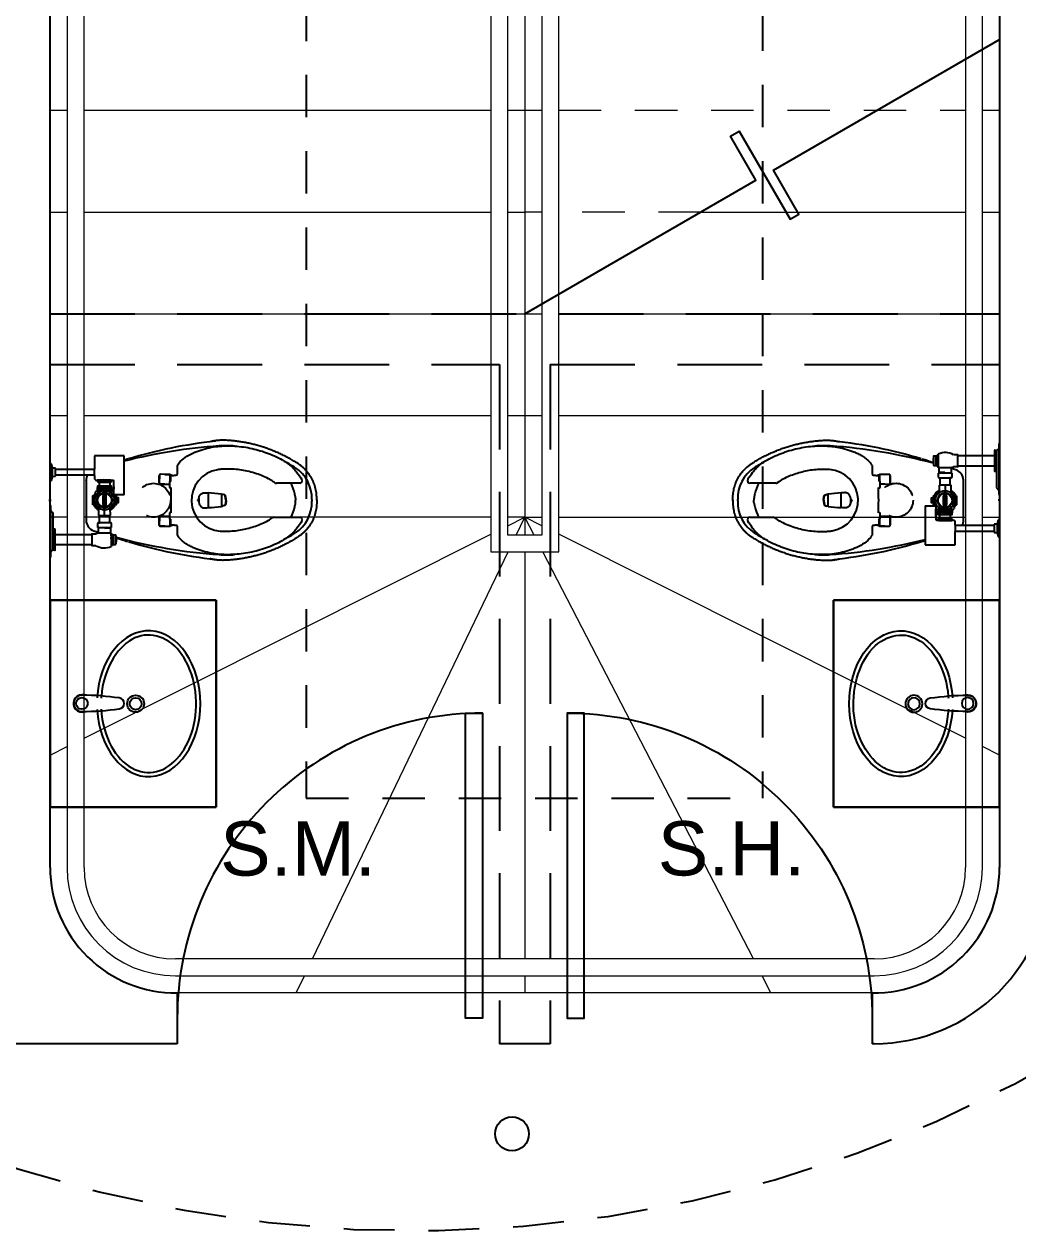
# Model space of a CAD drawing. Header units: metres. Extents: x -22.5 to 67.5, y 0 to 64.7.
# Drawn here: x 29.231 to 32.161, y 42.773 to 46.332 of the extents above; entities that cross this region are included whole.
import ezdxf

# ---------------------------------------------------------------- set-up
doc = ezdxf.new("R2010")
doc.units = ezdxf.units.M
doc.set_wipeout_variables(frame=1)
for name, pattern in [('XREF PB NEURO-ONCOLOGIA$0$CONJUNTO TLAHUAC$0$HIDDEN2', [0.1875, 0.125, -0.0625]), ('XREF PB NEURO-ONCOLOGIA$0$DASHED2', [0.375, 0.25, -0.125]), ('XREF PB NEURO-ONCOLOGIA$0$HIDDE150', [0.24, 0.15, -0.09]), ('XREF PB NEURO-ONCOLOGIA$0$HIDDEN2', [0.1875, 0.125, -0.0625]), ('XREF PB NEURO-ONCOLOGIA$0$XREF PB NEURO-ONCOLOGIA$0$XR-00$0$HIDDEN', [0.375, 0.25, -0.125])]:
    doc.linetypes.add(name, pattern=pattern)
for name, color, linetype in [('TEXTO', 7, 'Continuous'), ('XREF PB NEURO-ONCOLOGIA$0$LAMPARAS 1', 112, 'Continuous'), ('XREF PB NEURO-ONCOLOGIA$0$Mobiliario Fijo', 40, 'Continuous'), ('XREF PB NEURO-ONCOLOGIA$0$MUROS', 3, 'Continuous'), ('XREF PB NEURO-ONCOLOGIA$0$PLAFONES', 20, 'XREF PB NEURO-ONCOLOGIA$0$HIDDE150'), ('XREF PB NEURO-ONCOLOGIA$0$PROYECCIÓN', 8, 'XREF PB NEURO-ONCOLOGIA$0$CONJUNTO TLAHUAC$0$HIDDEN2'), ('XREF PB NEURO-ONCOLOGIA$0$PUERTAS', 253, 'Continuous'), ('XREF PB NEURO-ONCOLOGIA$0$SIMBOLO CORTE', 4, 'Continuous')]:
    doc.layers.add(name, color=color, linetype=linetype)
doc.layers.add('XREF PB NEURO-ONCOLOGIA$0$PR-FURN', color=8, linetype='XREF PB NEURO-ONCOLOGIA$0$HIDDEN2', lineweight=15)
doc.styles.add('100 LOCALES 25', font='arial.ttf', dxfattribs={"height": 0.25})

# ---------------------------------------------------------------- blocks, each defined once
blk = doc.blocks.new('XREF PB NEURO-ONCOLOGIA$0$XREF PB NEURO-ONCOLOGIA$0$XR-02$0$LAVABO.NORMATIVO')
for p, q in [((-0.305, -0.49), (-0.305, 0)), ((-0.305, 0), (0.305, 0)), ((0.305, 0), (-0.305, 0)), ((-0.305, 0), (-0.305, -0.49)), ((0.305, -0.49), (0.305, 0)), ((0.305, 0), (0.305, -0.49)), ((0.305, -0.49), (-0.305, -0.49)), ((-0.305, -0.49), (0.305, -0.49))]:
    blk.add_line(p, q)
for centre, radius in [((0.001, -0.0938), 0.0171), ((0, -0.2523), 0.025), ((0, -0.2523), 0.0175)]:
    blk.add_circle(centre, radius)
for centre, radius, start, end in [((0.001, -0.0938), 0.0254, 0, 198.6555), ((0.001, -0.0938), 0.0242, 359.5329, 180.4671), ((0.8216, -0.0871), 0.8447, 180.4671, 187.9569), ((-0.8195, -0.0871), 0.8447, 352.0431, 359.5329), ((0.0011, -0.0938), 0.0254, 341.3375, 0.0036), ((0.001, -0.2018), 0.0162, 187.9569, 352.0431)]:
    blk.add_arc(centre, radius, start, end)
blk.add_ellipse((0, -0.2907), major_axis=(-0.215, 0), ratio=0.709302, start_param=4.791428, end_param=10.916607)
blk.add_open_spline([(-0.0163, -0.1507), (-0.0558, -0.153), (-0.0942, -0.1635), (-0.1837, -0.2123), (-0.2121, -0.2654), (-0.1879, -0.3629), (-0.1336, -0.4082), (0.0089, -0.4403), (0.0926, -0.4256), (0.1966, -0.3523), (0.2151, -0.2979), (0.1733, -0.2026), (0.1106, -0.1621), (0.0301, -0.1518), (0.0232, -0.1511), (0.0163, -0.1507)], degree=3, knots=[4.791428, 4.791428, 4.791428, 4.791428, 5.367357, 5.367357, 6.457084, 6.457084, 7.54681, 7.54681, 8.636537, 8.636537, 9.726264, 9.726264, 10.81599, 10.81599, 10.916607, 10.916607, 10.916607, 10.916607])
blk = doc.blocks.new('XREF PB NEURO-ONCOLOGIA$0$XREF PB NEURO-ONCOLOGIA$0$WC CON FLUXO')
for p, q in [((-0.0034, 0), (0.0034, 0)), ((0, 0.0034), (0, -0.0034)), ((0.107, 0), (0.0582, 0)), ((-0.0197, -0.0022), (-0.0141, -0.0008)), ((0.0575, -0.0007), (0.0576, -0.0026)), ((0.0575, -0.0007), (0.1078, -0.0007)), ((0.0585, -0.0037), (0.069, -0.0067)), ((0.069, -0.0067), (0.0964, -0.0067)), ((0.0705, -0.0086), (0.0708, -0.0154)), ((0.0708, -0.0154), (0.0946, -0.0154)), ((0.0736, -0.1306), (0.0736, -0.0154)), ((0.0918, -0.0155), (0.0917, -0.1306)), ((0.0946, -0.0154), (0.0948, -0.0086)), ((0.0964, -0.0067), (0.1066, -0.0038)), ((0.1072, 0), (0.107, 0)), ((0.1078, -0.0025), (0.1078, -0.0007)), ((-0.0587, -0.1062), (-0.0589, -0.1062)), ((0.0587, -0.1062), (-0.0587, -0.1062)), ((0.0587, -0.1062), (0.0589, -0.1062)), ((-0.0958, -0.1423), (-0.0805, -0.1423)), ((-0.0805, -0.1423), (-0.08, -0.1433)), ((-0.0805, -0.1423), (-0.0801, -0.1593)), ((-0.08, -0.1433), (-0.08, -0.1403)), ((-0.08, -0.1403), (-0.0684, -0.1403)), ((-0.0154, -0.1429), (-0.0019, -0.1373)), ((-0.013, -0.1295), (-0.013, -0.1264)), ((-0.013, -0.1295), (-0.013, -0.1336)), ((-0.0127, -0.1264), (-0.0127, -0.1292)), ((-0.0086, -0.1264), (-0.0086, -0.1292)), ((-0.004, -0.1264), (-0.004, -0.1292)), ((0.0024, -0.1373), (0.0149, -0.1425)), ((0.0044, -0.1264), (0.0044, -0.1292)), ((0.009, -0.1264), (0.009, -0.1292)), ((0.0101, -0.1336), (0.0245, -0.1336)), ((0.0131, -0.1264), (0.0131, -0.1292)), ((0.0134, -0.1336), (0.0134, -0.1264)), ((0.027, -0.1406), (0.0268, -0.1376)), ((0.0276, -0.1396), (0.0276, -0.1521)), ((0.0732, -0.1305), (0.0664, -0.1305)), ((0.131, -0.1305), (0.0921, -0.1305)), ((0.131, -0.2187), (0.131, -0.1305)), ((-0.082, -0.1612), (-0.0802, -0.1612)), ((-0.082, -0.1612), (-0.0815, -0.1789)), ((-0.0815, -0.1789), (-0.0807, -0.1775)), ((-0.0807, -0.1775), (-0.0806, -0.1775)), ((-0.0806, -0.1775), (-0.08, -0.1785)), ((-0.0802, -0.1612), (-0.0801, -0.1682)), ((-0.0801, -0.1593), (-0.08, -0.1645)), ((-0.0801, -0.1682), (-0.08, -0.1743)), ((-0.08, -0.1433), (-0.08, -0.1809)), ((-0.08, -0.1645), (-0.08, -0.1732)), ((-0.08, -0.1732), (-0.08, -0.1742)), ((-0.0663, -0.1424), (-0.0663, -0.1461)), ((-0.0663, -0.1789), (-0.0663, -0.1751)), ((-0.0446, -0.1606), (-0.0284, -0.1606)), ((-0.0446, -0.1751), (-0.0446, -0.1777)), ((-0.0446, -0.1777), (-0.0229, -0.1776)), ((-0.0233, -0.1591), (-0.0175, -0.145)), ((-0.0175, -0.1762), (-0.0233, -0.1621)), ((-0.0175, -0.165), (-0.0175, -0.1562)), ((-0.0174, -0.1563), (-0.0174, -0.1649)), ((0.0178, -0.1563), (0.0178, -0.1649)), ((0.0179, -0.145), (0.0233, -0.1579)), ((0.0179, -0.165), (0.0179, -0.1562)), ((0.0238, -0.1621), (0.0182, -0.1757)), ((0.0276, -0.1431), (0.0287, -0.1431)), ((0.0276, -0.1781), (0.0276, -0.1691)), ((0.0276, -0.1691), (0.0276, -0.1816)), ((0.0287, -0.1431), (0.0294, -0.1781)), ((0.0287, -0.1431), (0.0292, -0.1439)), ((0.0296, -0.1701), (0.0292, -0.1439)), ((0.0292, -0.1439), (0.0294, -0.1439)), ((0.0294, -0.1439), (0.0298, -0.1431)), ((0.0294, -0.1439), (0.03, -0.1773)), ((0.0294, -0.1781), (0.0298, -0.1773)), ((0.0298, -0.1773), (0.0296, -0.1701)), ((0.0304, -0.1781), (0.0298, -0.1431)), ((0.0298, -0.1431), (0.03, -0.1431)), ((0.0298, -0.1773), (0.03, -0.1773)), ((0.03, -0.1431), (0.0306, -0.1781)), ((0.03, -0.1431), (0.03, -0.1431)), ((0.03, -0.1431), (0.0304, -0.1439)), ((0.03, -0.1773), (0.0304, -0.1781)), ((0.0304, -0.1439), (0.0308, -0.1622)), ((0.0304, -0.1439), (0.0306, -0.1439)), ((0.0306, -0.1439), (0.031, -0.1433)), ((0.0306, -0.1439), (0.0308, -0.1498)), ((0.0306, -0.1781), (0.031, -0.1774)), ((0.0308, -0.1498), (0.0309, -0.1593)), ((0.0308, -0.1622), (0.0309, -0.1703)), ((0.0309, -0.1593), (0.0309, -0.1605)), ((0.0309, -0.1605), (0.0309, -0.162)), ((0.0309, -0.162), (0.031, -0.1637)), ((0.0309, -0.1703), (0.0309, -0.1724)), ((-0.1331, -0.1809), (-0.1338, -0.1805)), ((-0.1331, -0.181), (-0.1331, -0.181)), ((-0.1331, -0.181), (-0.133, -0.181)), ((-0.133, -0.181), (-0.1329, -0.181)), ((-0.1329, -0.1837), (-0.133, -0.1814)), ((-0.133, -0.1814), (-0.0996, -0.1814)), ((-0.1329, -0.181), (-0.1319, -0.181)), ((-0.1329, -0.1837), (-0.0999, -0.1837)), ((-0.1302, -0.1867), (-0.1329, -0.1837)), ((-0.1319, -0.181), (-0.1269, -0.1809)), ((-0.1026, -0.1867), (-0.1302, -0.1867)), ((-0.1302, -0.1867), (-0.1301, -0.1933)), ((-0.1287, -0.1946), (-0.104, -0.1946)), ((-0.1269, -0.1809), (-0.1141, -0.1807)), ((-0.1141, -0.1807), (-0.1105, -0.1806)), ((-0.1109, -0.1952), (-0.1109, -0.1949)), ((-0.1105, -0.1806), (-0.1008, -0.1805)), ((-0.1028, -0.1933), (-0.1026, -0.1867)), ((-0.0999, -0.1837), (-0.1026, -0.1867)), ((-0.1008, -0.1805), (-0.1002, -0.1805)), ((-0.0998, -0.1814), (-0.0999, -0.1837)), ((-0.0996, -0.1805), (-0.0989, -0.1809)), ((-0.0996, -0.1814), (-0.0989, -0.181)), ((-0.0958, -0.1789), (-0.0815, -0.1789)), ((-0.08, -0.1809), (-0.0684, -0.1809)), ((-0.0154, -0.1783), (-0.0013, -0.1842)), ((-0.0126, -0.1946), (-0.0126, -0.1919)), ((-0.0075, -0.1946), (-0.0075, -0.1919)), ((-0.0031, -0.1946), (-0.0031, -0.1919)), ((0.0022, -0.1839), (0.0158, -0.1783)), ((0.0058, -0.1946), (0.0058, -0.1919)), ((0.0097, -0.1946), (0.0097, -0.1919)), ((0.0101, -0.1876), (0.0245, -0.1876)), ((0.0134, -0.1919), (0.0134, -0.1876)), ((0.0134, -0.1946), (0.0134, -0.1919)), ((0.0162, -0.2187), (0.0162, -0.1879)), ((0.0162, -0.1879), (0.021, -0.1879)), ((0.0201, -0.1879), (0.0205, -0.1876)), ((0.0209, -0.1879), (0.0213, -0.1876)), ((0.0267, -0.1839), (0.027, -0.1806)), ((0.0294, -0.1781), (0.0276, -0.1781)), ((0.0304, -0.1781), (0.0306, -0.1781)), ((0.0517, -0.1879), (0.0554, -0.1879)), ((0.0162, -0.2187), (0.131, -0.2187)), ((-0.0763, -0.3379), (-0.0765, -0.3256)), ((-0.0763, -0.3255), (-0.0763, -0.3536)), ((-0.0763, -0.3536), (-0.056, -0.3539)), ((-0.0761, -0.3536), (-0.0761, -0.3536)), ((-0.0752, -0.3536), (-0.0761, -0.3536)), ((-0.0761, -0.3536), (-0.0761, -0.3538)), ((-0.0761, -0.3538), (-0.0761, -0.3539)), ((-0.0735, -0.3627), (-0.0761, -0.3539)), ((-0.0752, -0.3536), (-0.0752, -0.3536)), ((-0.0752, -0.3536), (-0.0729, -0.3536)), ((-0.0729, -0.3219), (-0.0727, -0.3219)), ((-0.0726, -0.3219), (-0.0679, -0.3219)), ((-0.0509, -0.3222), (-0.0726, -0.3219)), ((-0.0679, -0.3219), (-0.0561, -0.3219)), ((-0.0561, -0.3219), (-0.0511, -0.3219)), ((-0.056, -0.353), (-0.0373, -0.353)), ((-0.056, -0.353), (-0.056, -0.3563)), ((-0.0481, -0.353), (-0.0473, -0.326)), ((-0.0476, -0.3384), (-0.0479, -0.353)), ((-0.0364, -0.3539), (-0.0364, -0.3562)), ((0.0364, -0.3562), (0.0364, -0.3539)), ((0.0373, -0.353), (0.0551, -0.353)), ((0.0476, -0.3381), (0.0475, -0.3258)), ((0.0476, -0.3258), (0.0476, -0.353)), ((0.0511, -0.3221), (0.0512, -0.3221)), ((0.0513, -0.3221), (0.0561, -0.3221)), ((0.0731, -0.3224), (0.0513, -0.3221)), ((0.056, -0.3539), (0.056, -0.3562)), ((0.056, -0.3539), (0.0759, -0.3542)), ((0.0561, -0.3221), (0.0679, -0.3221)), ((0.0679, -0.3221), (0.0729, -0.3221)), ((0.0761, -0.3541), (0.0735, -0.3629)), ((0.0759, -0.3542), (0.0767, -0.3262)), ((0.0761, -0.3539), (0.0759, -0.3539)), ((0.0763, -0.3386), (0.0761, -0.3539)), ((0.0761, -0.354), (0.0761, -0.3539)), ((0.0761, -0.3541), (0.0761, -0.354)), ((-0.1069, -0.3779), (-0.1063, -0.3779)), ((-0.1047, -0.377), (-0.1046, -0.3768)), ((-0.1029, -0.3758), (-0.1024, -0.3758)), ((-0.1024, -0.3758), (-0.0787, -0.3758)), ((-0.0742, -0.3721), (-0.0742, -0.3698)), ((-0.0735, -0.3636), (-0.0735, -0.3598)), ((-0.0693, -0.3562), (-0.056, -0.3563)), ((0.0735, -0.3598), (0.0735, -0.3636)), ((0.0742, -0.3698), (0.0742, -0.3721)), ((0.0787, -0.3758), (0.1024, -0.3758)), ((0.1024, -0.3758), (0.1029, -0.3758)), ((0.1069, -0.3779), (0.1052, -0.3779)), ((-0.0026, -0.4379), (-0.0058, -0.4387)), ((0.0058, -0.4387), (-0.0058, -0.4387)), ((0.0026, -0.4379), (0.0058, -0.4387)), ((0.0216, -0.4666), (-0.0216, -0.4666)), ((-0.0907, -0.5014), (-0.0907, -0.5014)), ((0.0181, -0.5057), (-0.0181, -0.5057)), ((-0.0176, -0.5057), (-0.0171, -0.5081)), ((0, -0.5182), (0, -0.5191)), ((0.0176, -0.5057), (0.0171, -0.5081)), ((-0.0501, -0.6597), (-0.0501, -0.7362)), ((0.0501, -0.7362), (0.0501, -0.6674)), ((-0.0062, -0.724), (0, -0.724)), ((0.0062, -0.724), (0, -0.724))]:
    blk.add_line(p, q)
for points in [[(-0.169, -0.0008), (-0.1688, 0)], [(-0.1688, 0), (-0.0143, 0)], [(-0.0141, -0.0008), (-0.0143, 0)], [(-0.169, -0.0008), (-0.1634, -0.0022)], [(-0.1686, -0.0008), (-0.0145, -0.0008)], [(-0.1634, -0.0022), (-0.0197, -0.0022)], [(-0.152, -0.0025), (-0.1464, -0.0081)], [(-0.1473, -0.013), (-0.1477, -0.0069)], [(-0.1452, -0.015), (-0.0876, -0.015)], [(-0.145, -0.0087), (-0.0382, -0.0087)], [(-0.0855, -0.013), (-0.0853, -0.0087)], [(-0.0367, -0.0081), (-0.0312, -0.0025)], [(-0.1318, -0.1231), (-0.1338, -0.1231), (-0.1338, -0.135)], [(-0.101, -0.1231), (-0.099, -0.1231), (-0.099, -0.135)], [(-0.0967, -0.1399), (-0.0965, -0.1403)], [(-0.0958, -0.1412), (-0.0958, -0.1789), (-0.0958, -0.1799)], [(-0.0137, -0.1355), (-0.0135, -0.1336), (-0.0096, -0.1336)], [(0.053, -0.1489), (0.053, -0.1417), (0.0573, -0.1417), (0.0573, -0.1384), (0.0587, -0.1384), (0.0587, -0.1828), (0.0573, -0.1828), (0.0573, -0.1795), (0.053, -0.1795), (0.053, -0.1723), (0.0573, -0.1723), (0.0573, -0.1489), (0.053, -0.1489), (0.053, -0.1723)], [(0.0587, -0.1833), (0.0594, -0.1793), (0.0599, -0.1585), (0.0594, -0.1419), (0.059, -0.1387), (0.0587, -0.1379)], [(-0.0807, -0.1775), (-0.0811, -0.168), (-0.0812, -0.1612)], [(-0.0446, -0.1461), (-0.0446, -0.1435), (-0.0228, -0.1434)], [(-0.0149, -0.1632), (-0.0149, -0.1579), (-0.0132, -0.1579), (-0.0132, -0.1598), (-0.0116, -0.1598), (-0.0116, -0.1579), (-0.0099, -0.1579), (-0.0099, -0.1632), (-0.0116, -0.1632), (-0.0116, -0.1613), (-0.0132, -0.1613), (-0.0132, -0.1632), (-0.0149, -0.1632)], [(-0.0074, -0.1618), (-0.0045, -0.1618), (-0.0045, -0.1632), (-0.0091, -0.1632), (-0.0091, -0.1579), (-0.0045, -0.1579), (-0.0045, -0.1593), (-0.0074, -0.1593), (-0.0074, -0.1618)], [(-0.0074, -0.1612), (-0.005, -0.1612), (-0.005, -0.1599)], [(-0.0039, -0.1579), (-0.0023, -0.1579), (-0.0023, -0.1618), (-0.0002, -0.1618), (-0.0002, -0.1632), (-0.0039, -0.1632), (-0.0039, -0.1579)], [(-0.0008, -0.1579), (0.0008, -0.1579), (0.0018, -0.1612), (0.0027, -0.1579), (0.0043, -0.1579), (0.0027, -0.1632), (0.0008, -0.1632), (-0.0008, -0.1579)], [(0.0064, -0.1618), (0.0093, -0.1618), (0.0093, -0.1632), (0.0048, -0.1632), (0.0048, -0.1579), (0.0093, -0.1579), (0.0093, -0.1593), (0.0064, -0.1593), (0.0064, -0.1618)], [(0.0064, -0.1612), (0.0089, -0.1612), (0.0089, -0.1599)], [(0.0097, -0.1632), (0.0114, -0.1606), (0.0097, -0.1579), (0.0116, -0.1579), (0.0124, -0.1592), (0.0132, -0.1579), (0.0151, -0.1579), (0.0134, -0.1606), (0.0151, -0.1632), (0.0132, -0.1632), (0.0124, -0.1619), (0.0116, -0.1632), (0.0097, -0.1632)], [(-0.0965, -0.1805), (-0.1363, -0.1805)], [(-0.133, -0.1814), (-0.1338, -0.1814), (-0.1331, -0.181), (-0.1331, -0.1809), (-0.1331, -0.1809), (-0.1331, -0.1809), (-0.1331, -0.1809), (-0.1331, -0.1809), (-0.1331, -0.1808), (-0.1331, -0.1808), (-0.1331, -0.1808), (-0.133, -0.1808), (-0.133, -0.1808), (-0.1329, -0.1808), (-0.1329, -0.1808), (-0.1328, -0.1808), (-0.1326, -0.1808), (-0.1322, -0.1808), (-0.1313, -0.1808), (-0.1297, -0.1807), (-0.1275, -0.1807), (-0.1236, -0.1806), (-0.1168, -0.1806), (-0.1117, -0.1805), (-0.1093, -0.1805), (-0.1093, -0.1805)], [(-0.0989, -0.1809), (-0.0989, -0.1809), (-0.0989, -0.1809), (-0.0989, -0.1809), (-0.0989, -0.1809), (-0.0989, -0.1809), (-0.099, -0.1809), (-0.099, -0.1809), (-0.099, -0.1809), (-0.099, -0.1809), (-0.0992, -0.1809), (-0.0998, -0.1809), (-0.1026, -0.181), (-0.1045, -0.181), (-0.1092, -0.1811), (-0.1162, -0.1812), (-0.1277, -0.1813), (-0.1297, -0.1813), (-0.1314, -0.1814), (-0.1325, -0.1814), (-0.1332, -0.1814), (-0.1334, -0.1814)], [(-0.1219, -0.1952), (-0.1219, -0.1949)], [(0.0212, -0.188), (0.0212, -0.1879), (0.0514, -0.1879), (0.0514, -0.1879)]]:
    blk.add_lwpolyline(points)
for points in [[(-0.1318, -0.015), (-0.101, -0.015), (-0.101, -0.1231), (-0.1318, -0.1231)], [(-0.013, -0.1264), (0.0134, -0.1264), (0.0134, -0.1292), (-0.013, -0.1292)], [(0.031, -0.1814), (0.0417, -0.1814), (0.0417, -0.1398), (0.031, -0.1398)], [(0.031, -0.1399), (0.0372, -0.1399), (0.0372, -0.1487), (0.031, -0.1487)], [(-0.0663, -0.1461), (-0.0446, -0.1461), (-0.0446, -0.1751), (-0.0663, -0.1751)], [(0.031, -0.1517), (0.0372, -0.1517), (0.0372, -0.1694), (0.031, -0.1694)], [(0.031, -0.1725), (0.0372, -0.1725), (0.0372, -0.1813), (0.031, -0.1813)], [(0.0417, -0.1455), (0.053, -0.1455), (0.053, -0.1757), (0.0417, -0.1757)], [(-0.0131, -0.1919), (0.0135, -0.1919), (0.0135, -0.1946), (-0.0131, -0.1946)], [(-0.0073, -0.1946), (0.0077, -0.1946), (0.0077, -0.2007), (-0.0073, -0.2007)]]:
    blk.add_lwpolyline(points, close=True)
for radius in [0.0287, 0.0208, 0.0206]:
    blk.add_circle((0.0002, -0.1606), radius)
for centre, radius, start, end in [((0.0582, -0.0007), 0.000699, 90.9528, 179.9884), ((-0.1685, 0.0038), 0.0046, 263.5947, 268.4559), ((-0.1529, -0.0035), 0.00135, 45.0725, 87.1801), ((-0.1452, -0.0129), 0.0021, 183, 270), ((-0.145, -0.0067), 0.00204, 225, 270), ((-0.0876, -0.0129), 0.0021, 270, 357), ((-0.0382, -0.0067), 0.00204, 270, 315), ((-0.0302, -0.0035), 0.00137, 94.7227, 134.7414), ((-0.0146, 0.0033), 0.00404, 271.1487, 276.8791), ((0.059, -0.0024), 0.0014, 186.7349, 251.2313), ((0.0685, -0.0087), 0.00201, 2.8263, 77.3063), ((0.0968, -0.0087), 0.00201, 102.6722, 177.1705), ((0.1064, -0.0024), 0.00142, 280.2182, 357.7148), ((0.1071, -0.0007), 0.000699, 359.9963, 84.9523), ((-0.0589, -0.1386), 0.0324, 90, 162.4418), ((0.0589, -0.1386), 0.0324, 63.0756, 90), ((-0.0899, -0.1604), 0.0506, 150.3792, 203.3877), ((-0.0976, -0.135), 0.0014, 180, 202.3854), ((-0.1465, -0.1622), 0.0546, 24.1417, 29.2361), ((-0.0951, -0.1399), 0.00152, 197.7005, 241.6179), ((1.4324, -0.6105), 1.5966, 162.4445, 162.9485), ((1.4324, -0.6105), 1.5966, 162.4418, 162.4445), ((-0.0684, -0.1424), 0.0021, 0, 90), ((0.0002, -0.1606), 0.0342, 112.6823, 150.0864), ((0.0002, -0.1606), 0.0338, 113.03, 149.6072), ((0.0002, -0.1412), 0.00442, 60.0251, 118.4175), ((0.0002, -0.1606), 0.0342, 51.9601, 67.3177), ((0.003, -0.1564), 0.0287, 52.4204, 68.7317), ((0.0206, -0.1386), 0.00627, 9.3541, 51.7711), ((0.0206, -0.1386), 0.00627, 9.3541, 51.7711), ((0.0324, -0.1366), 0.00562, 189.3834, 212.1713), ((-0.0002, -0.1608), 0.0347, 30.4452, 36.7467), ((0.003, -0.1588), 0.0304, 29.7018, 36.0418), ((0.0664, -0.1382), 0.00771, 89.9605, 177.6253), ((0.0827, -0.0413), 0.0897, 263.9649, 276.0445), ((0.3455, -0.1572), 0.4265, 180.5403, 182.731), ((0.0002, -0.1606), 0.0342, 209.8982, 247.1956), ((0.0002, -0.1606), 0.0338, 210.3928, 246.97), ((-0.0196, -0.1606), 0.00402, 157.4999, 202.5001), ((-0.0138, -0.1466), 0.00402, 112.4999, 157.5001), ((0.0002, -0.3691), 0.2137, 85.2566, 94.7434), ((0.0002, 0.0479), 0.2137, 265.2566, 274.7434), ((-0.0138, -0.1746), 0.00402, 202.4999, 244.6781), ((0.0002, -0.3691), 0.2136, 85.2842, 94.7158), ((0.0002, 0.0479), 0.2136, 265.2842, 274.7158), ((-0.0048, -0.1633), 0.00333, 92.771, 141.1546), ((0.009, -0.1633), 0.00333, 92.771, 141.1546), ((0.0139, -0.1468), 0.00445, 24.0076, 75.6524), ((0.0141, -0.1745), 0.00418, 292.9328, 343.6813), ((0.0193, -0.1605), 0.00473, 339.5535, 33.7109), ((0.0023, -0.1619), 0.0318, 322.8069, 330.7575), ((1.4324, -0.6105), 1.5966, 164.9037, 175.9972), ((-0.1287, -0.1933), 0.00134, 181.5, 270), ((-0.1216, -0.1949), 0.000343, 129.5338, 173.6561), ((-0.1216, -0.1952), 0.000336, 184.2026, 265.607), ((-0.1164, -0.1279), 0.0678, 265.6071, 274.393), ((1.2567, -0.6451), 1.4396, 161.7644, 162.8369), ((-0.1112, -0.1952), 0.000336, 274.393, 0), ((-0.1113, -0.1949), 0.000384, 6.4023, 46.3389), ((-0.1041, -0.1933), 0.00132, 272.56, 359.5188), ((-0.0953, -0.1812), 0.0014, 109.984, 146.4949), ((-0.0684, -0.1788), 0.0021, 269.9217, 358.0095), ((0.0002, -0.1803), 0.00418, 247.9601, 298.5157), ((0.0002, -0.1606), 0.0338, 293.03, 298.243), ((-0.001, -0.1578), 0.0373, 292.8404, 297.3937), ((0.0361, -0.0373), 0.1513, 264.2467, 275.9084), ((0.0206, -0.1826), 0.00627, 308.223, 348.2751), ((0.0206, -0.1826), 0.00627, 308.223, 348.2751), ((0.0326, -0.1847), 0.00586, 147.9912, 172.4866), ((0.0148, -0.1706), 0.0161, 322.8448, 332.2385), ((0.0551, -0.1842), 0.0037, 273.989, 13.1466), ((1.2435, -0.6427), 1.4264, 163.2334, 173.7464), ((1.2435, -0.6427), 1.4264, 162.7735, 163.1187), ((-1.4324, -0.6105), 1.5966, 4.0028, 14.2041), ((-1.2567, -0.6451), 1.4396, 17.1303, 17.2305), ((-1.2427, -0.6426), 1.4255, 16.8408, 17.2004), ((-1.2427, -0.6426), 1.4255, 6.2485, 16.8299), ((-0.0729, -0.3255), 0.00364, 90, 180.8185), ((-0.0727, -0.3255), 0.00364, 89.1815, 180), ((-0.0752, -0.3536), 0.00091, 180.8185, 196.1443), ((-0.0511, -0.3255), 0.00364, 26.429, 90), ((-0.0509, -0.3259), 0.00364, 358.3631, 89.1815), ((-0.0373, -0.3539), 0.00091, 0, 90), ((0.0373, -0.3539), 0.00091, 90, 180), ((0.0511, -0.3258), 0.00364, 90, 180.8185), ((0.0513, -0.3258), 0.00364, 89.1815, 180), ((0.0551, -0.3539), 0.00091, 0, 90), ((0.0729, -0.3258), 0.00364, 26.429, 90), ((0.073, -0.3261), 0.00364, 358.3631, 89.1815), ((0.0752, -0.3539), 0.00091, 343.8557, 359.1815), ((-0.0034, -0.496), 0.1575, 131.7258, 132.3304), ((-0.1069, -0.3799), 0.00196, 89.3673, 131.099), ((-0.1063, -0.3761), 0.00184, 269.3463, 330.6492), ((-0.1029, -0.3777), 0.00195, 90.4112, 151.5615), ((-0.0787, -0.3712), 0.00455, 270, 0), ((-0.0004, -12.4585), 12.1022, 89.8216, 90.17503), ((0.0469, 2.1477), 2.504, 270.1875, 270.5141), ((0.0787, -0.3712), 0.00455, 180, 270), ((0.1029, -0.3777), 0.00195, 28.4386, 89.5888), ((0.1069, -0.3799), 0.00198, 49.0875, 90.4462), ((0.0044, -0.4948), 0.156, 47.6682, 48.2772), ((0.0001, -0.5079), 0.091, 9.2548, 175.9387), ((-0.0014, -0.4367), 0.000598, 317.9323, 342.9776), ((0.0014, -0.4367), 0.000597, 196.9872, 222.103), ((0.519, -0.4383), 0.5413, 182.9967, 187.144), ((-0.5069, -0.4394), 0.5292, 352.8086, 357.0508), ((0.1315, -0.5194), 0.2925, 175.9969, 184.8615), ((-0.0006, -0.5183), 0.000937, 263.4365, 309.8712), ((0.0006, -0.5183), 0.000937, 230.1288, 276.5635), ((-0.1315, -0.5194), 0.2925, 355.0124, 4.0031), ((-0.0574, -0.6597), 0.00728, 0, 37.067), ((0.0574, -0.6674), 0.00728, 142.0152, 180), ((0.252, -0.4971), 0.415, 208.3551, 213.0094), ((0.0197, -0.5584), 0.1676, 245.3845, 256.7621), ((-0.0197, -0.5584), 0.1676, 283.2379, 294.6155), ((-0.252, -0.4971), 0.415, 326.9906, 331.7101), ((-0.0062, -0.6649), 0.1071, 213.0094, 272.1861), ((-0.0574, -0.7362), 0.00728, 238.4381, 0), ((0.0197, -0.5584), 0.1676, 256.7621, 258.2805), ((0.0197, -0.5584), 0.1676, 258.2805, 261.1157), ((0.0062, -0.6649), 0.1071, 267.8139, 326.9906), ((-0.0197, -0.5584), 0.1676, 278.8843, 281.7195), ((-0.0197, -0.5584), 0.1676, 281.7195, 283.2379), ((0.0574, -0.7362), 0.00728, 180, 301.5619), ((0, -0.8279), 0.056, 90, 92.1861), ((0, -0.8279), 0.056, 87.8139, 90)]:
    blk.add_arc(centre, radius, start, end)
blk.add_ellipse((0.1105, -0.4263), major_axis=(-0.0713, 0.1429), ratio=0.110156, start_param=-1.280538, end_param=-1.272211)
for points, knots in [([(-0.0612, -0.7424), (-0.0685, -0.7379), (-0.0756, -0.7332), (-0.0857, -0.7253), (-0.089, -0.7226), (-0.0953, -0.7167), (-0.0982, -0.7136), (-0.1066, -0.7038), (-0.1115, -0.6969), (-0.1204, -0.6826), (-0.1244, -0.6752), (-0.1318, -0.6599), (-0.1351, -0.6521), (-0.1411, -0.6361), (-0.1438, -0.628), (-0.1487, -0.6117), (-0.1509, -0.6035), (-0.1546, -0.5869), (-0.1562, -0.5785), (-0.1585, -0.5616), (-0.1593, -0.5532), (-0.1603, -0.5364), (-0.1605, -0.528), (-0.1603, -0.5112), (-0.1599, -0.5028), (-0.1585, -0.4902), (-0.158, -0.486), (-0.1566, -0.4776), (-0.1558, -0.4734), (-0.153, -0.4608), (-0.1507, -0.4526), (-0.1467, -0.4403), (-0.1453, -0.4363), (-0.1431, -0.4303), (-0.1423, -0.4283), (-0.1407, -0.4243), (-0.1398, -0.4224), (-0.1371, -0.4165), (-0.1352, -0.4127), (-0.1311, -0.4053), (-0.1288, -0.4017), (-0.1239, -0.3948), (-0.1212, -0.3915), (-0.1155, -0.3853), (-0.1125, -0.3823), (-0.1094, -0.3795)], [0, 0, 0, 0, 0.0625, 0.0625, 0.09375, 0.09375, 0.125, 0.125, 0.1875, 0.1875, 0.25, 0.25, 0.3125, 0.3125, 0.375, 0.375, 0.4375, 0.4375, 0.5, 0.5, 0.5625, 0.5625, 0.625, 0.625, 0.6875, 0.6875, 0.71875, 0.71875, 0.75, 0.75, 0.8125, 0.8125, 0.84375, 0.84375, 0.859375, 0.859375, 0.875, 0.875, 0.90625, 0.90625, 0.9375, 0.9375, 0.96875, 0.96875, 1, 1, 1, 1]), ([(-0.0742, -0.3698), (-0.0742, -0.3695), (-0.0741, -0.3691), (-0.074, -0.3682), (-0.0739, -0.3678), (-0.0737, -0.3667), (-0.0737, -0.3661), (-0.0735, -0.3649), (-0.0735, -0.3643), (-0.0735, -0.3636)], [0, 0, 0, 0, 0.25, 0.25, 0.5, 0.5, 0.75, 0.75, 1, 1, 1, 1]), ([(-0.0735, -0.3598), (-0.0735, -0.3595), (-0.0735, -0.3593), (-0.0734, -0.3588), (-0.0733, -0.3586), (-0.0731, -0.3582), (-0.073, -0.358), (-0.0727, -0.3576), (-0.0725, -0.3574), (-0.0721, -0.357), (-0.0719, -0.3569), (-0.0715, -0.3566), (-0.0712, -0.3565), (-0.0707, -0.3564), (-0.0704, -0.3563), (-0.0699, -0.3562), (-0.0696, -0.3562), (-0.0693, -0.3562)], [0, 0, 0, 0, 0.125, 0.125, 0.25, 0.25, 0.375, 0.375, 0.5, 0.5, 0.625, 0.625, 0.75, 0.75, 0.875, 0.875, 1, 1, 1, 1]), ([(0.1094, -0.3795), (0.1157, -0.3852), (0.1214, -0.3914), (0.1313, -0.4052), (0.1354, -0.4126), (0.1398, -0.4224), (0.1407, -0.4244), (0.1423, -0.4283), (0.1431, -0.4303), (0.1454, -0.4363), (0.1468, -0.4404), (0.1507, -0.4527), (0.153, -0.4609), (0.1567, -0.4775), (0.1581, -0.4858), (0.1599, -0.5026), (0.1603, -0.5111), (0.1605, -0.5281), (0.1603, -0.5367), (0.1592, -0.5537), (0.1584, -0.5622), (0.1561, -0.5789), (0.1546, -0.5872), (0.1508, -0.6037), (0.1487, -0.6119), (0.1438, -0.6281), (0.1411, -0.6361), (0.135, -0.6521), (0.1317, -0.66), (0.1244, -0.6753), (0.1203, -0.6828), (0.1136, -0.6936), (0.1112, -0.6971), (0.1062, -0.704), (0.1035, -0.7074), (0.0979, -0.7139), (0.095, -0.717), (0.0888, -0.7228), (0.0856, -0.7255), (0.0756, -0.7332), (0.0684, -0.7379), (0.0612, -0.7424)], [0, 0, 0, 0, 0.0625, 0.0625, 0.125, 0.125, 0.140625, 0.140625, 0.15625, 0.15625, 0.1875, 0.1875, 0.25, 0.25, 0.3125, 0.3125, 0.375, 0.375, 0.4375, 0.4375, 0.5, 0.5, 0.5625, 0.5625, 0.625, 0.625, 0.6875, 0.6875, 0.75, 0.75, 0.8125, 0.8125, 0.84375, 0.84375, 0.875, 0.875, 0.90625, 0.90625, 0.9375, 0.9375, 1, 1, 1, 1]), ([(0.0693, -0.3562), (0.0696, -0.3562), (0.0699, -0.3562), (0.0704, -0.3563), (0.0707, -0.3564), (0.0712, -0.3565), (0.0715, -0.3566), (0.0719, -0.3569), (0.0721, -0.357), (0.0725, -0.3574), (0.0727, -0.3576), (0.073, -0.358), (0.0731, -0.3582), (0.0733, -0.3586), (0.0734, -0.3588), (0.0735, -0.3593), (0.0735, -0.3595), (0.0735, -0.3598)], [0, 0, 0, 0, 0.125, 0.125, 0.25, 0.25, 0.375, 0.375, 0.5, 0.5, 0.625, 0.625, 0.75, 0.75, 0.875, 0.875, 1, 1, 1, 1]), ([(0.0735, -0.3636), (0.0735, -0.3643), (0.0735, -0.3649), (0.0737, -0.3661), (0.0737, -0.3667), (0.0739, -0.3678), (0.074, -0.3682), (0.0741, -0.3691), (0.0742, -0.3695), (0.0742, -0.3698)], [0, 0, 0, 0, 0.25, 0.25, 0.5, 0.5, 0.75, 0.75, 1, 1, 1, 1]), ([(-0.0058, -0.4387), (-0.0066, -0.4389), (-0.0075, -0.4391), (-0.0092, -0.4395), (-0.01, -0.4397), (-0.0125, -0.4404), (-0.0141, -0.4412), (-0.0168, -0.443), (-0.018, -0.4442), (-0.0199, -0.4466), (-0.0207, -0.4479), (-0.0218, -0.4507), (-0.0222, -0.4521), (-0.0224, -0.4543), (-0.0225, -0.455), (-0.0224, -0.4565), (-0.0224, -0.4572), (-0.0221, -0.4608), (-0.0218, -0.4637), (-0.0216, -0.4666)], [0, 0, 0, 0, 0.0625, 0.0625, 0.125, 0.125, 0.25, 0.25, 0.375, 0.375, 0.5, 0.5, 0.625, 0.625, 0.6875, 0.6875, 0.75, 0.75, 1, 1, 1, 1]), ([(-0.001, -0.4371), (-0.001, -0.4372), (-0.0011, -0.4372), (-0.0012, -0.4373), (-0.0012, -0.4373), (-0.0014, -0.4375), (-0.0016, -0.4375), (-0.002, -0.4377), (-0.0023, -0.4378), (-0.0026, -0.4379)], [0, 0, 0, 0, 0.125, 0.125, 0.25, 0.25, 0.5, 0.5, 1, 1, 1, 1]), ([(-0.0008, -0.4369), (-0.0008, -0.4366), (-0.0007, -0.4363), (-0.0005, -0.4359), (-0.0004, -0.4357), (-0.0003, -0.4355), (-0.0003, -0.4355), (-0.0002, -0.4353), (-0.0001, -0.4353), (0.0001, -0.4353), (0.0002, -0.4353), (0.0003, -0.4354), (0.0003, -0.4355), (0.0004, -0.4357), (0.0005, -0.4359), (0.0007, -0.4363), (0.0008, -0.4366), (0.0008, -0.4369)], [0, 0, 0, 0, 0.25, 0.25, 0.375, 0.375, 0.4375, 0.4375, 0.5, 0.5, 0.5625, 0.5625, 0.625, 0.625, 0.75, 0.75, 1, 1, 1, 1]), ([(0.0026, -0.4379), (0.0023, -0.4378), (0.002, -0.4377), (0.0016, -0.4375), (0.0014, -0.4375), (0.0012, -0.4373), (0.0012, -0.4373), (0.0011, -0.4372), (0.001, -0.4372), (0.001, -0.4371)], [0, 0, 0, 0, 0.5, 0.5, 0.75, 0.75, 0.875, 0.875, 1, 1, 1, 1]), ([(0.0058, -0.4387), (0.0066, -0.4389), (0.0075, -0.4391), (0.0092, -0.4395), (0.01, -0.4397), (0.0125, -0.4404), (0.0141, -0.4412), (0.0168, -0.443), (0.018, -0.4442), (0.0199, -0.4466), (0.0207, -0.4479), (0.0218, -0.4507), (0.0222, -0.4521), (0.0224, -0.4543), (0.0225, -0.455), (0.0224, -0.4565), (0.0224, -0.4572), (0.0221, -0.4608), (0.0218, -0.4637), (0.0216, -0.4666)], [0, 0, 0, 0, 0.0625, 0.0625, 0.125, 0.125, 0.25, 0.25, 0.375, 0.375, 0.5, 0.5, 0.625, 0.625, 0.6875, 0.6875, 0.75, 0.75, 1, 1, 1, 1]), ([(0.0516, -0.6629), (0.0539, -0.66), (0.056, -0.6569), (0.0599, -0.6506), (0.0617, -0.6474), (0.0669, -0.6376), (0.07, -0.6308), (0.0754, -0.617), (0.0778, -0.61), (0.0822, -0.5959), (0.0842, -0.5888), (0.0875, -0.5744), (0.0888, -0.5671), (0.0908, -0.5524), (0.0914, -0.545), (0.0922, -0.5302), (0.0923, -0.5228), (0.0919, -0.5117), (0.0917, -0.508), (0.0912, -0.5025), (0.091, -0.5006), (0.0906, -0.4978), (0.0905, -0.4969), (0.0902, -0.4951), (0.0901, -0.4941), (0.0899, -0.4932)], [0, 0, 0, 0, 0.0625, 0.0625, 0.125, 0.125, 0.25, 0.25, 0.375, 0.375, 0.5, 0.5, 0.625, 0.625, 0.75, 0.75, 0.875, 0.875, 0.9375, 0.9375, 0.96875, 0.96875, 0.984375, 0.984375, 1, 1, 1, 1]), ([(-0.0907, -0.5014), (-0.091, -0.5048), (-0.0911, -0.5082), (-0.0912, -0.5149), (-0.0912, -0.5183), (-0.0911, -0.5285), (-0.0907, -0.5352), (-0.0895, -0.5487), (-0.0887, -0.5554), (-0.0864, -0.5686), (-0.085, -0.5752), (-0.0816, -0.5881), (-0.0798, -0.5946), (-0.0756, -0.6073), (-0.0733, -0.6136), (-0.0682, -0.6261), (-0.0654, -0.6323), (-0.0591, -0.6442), (-0.0556, -0.6499), (-0.0515, -0.6554)], [0, 0, 0, 0, 0.0625, 0.0625, 0.125, 0.125, 0.25, 0.25, 0.375, 0.375, 0.5, 0.5, 0.625, 0.625, 0.75, 0.75, 0.875, 0.875, 1, 1, 1, 1]), ([(0, -0.5182), (-0.001, -0.518), (-0.002, -0.5179), (-0.0041, -0.5177), (-0.0051, -0.5176), (-0.0082, -0.5172), (-0.0102, -0.5169), (-0.0127, -0.5164), (-0.0132, -0.5163), (-0.0141, -0.5159), (-0.0145, -0.5156), (-0.0152, -0.515), (-0.0155, -0.5146), (-0.0158, -0.5139), (-0.0159, -0.5134), (-0.0164, -0.5114), (-0.0168, -0.5098), (-0.0171, -0.5081)], [0, 0, 0, 0, 0.125, 0.125, 0.25, 0.25, 0.5, 0.5, 0.5625, 0.5625, 0.625, 0.625, 0.6875, 0.6875, 0.75, 0.75, 1, 1, 1, 1]), ([(-0.0007, -0.5193), (-0.0026, -0.519), (-0.0046, -0.5188), (-0.0085, -0.5182), (-0.0104, -0.5179), (-0.0128, -0.5174), (-0.0133, -0.5172), (-0.0141, -0.5168), (-0.0145, -0.5165), (-0.0152, -0.5157), (-0.0154, -0.5153), (-0.0158, -0.5145), (-0.0159, -0.514), (-0.0164, -0.5117), (-0.0168, -0.5099), (-0.0171, -0.5081)], [0, 0, 0, 0, 0.25, 0.25, 0.5, 0.5, 0.5625, 0.5625, 0.625, 0.625, 0.6875, 0.6875, 0.75, 0.75, 1, 1, 1, 1]), ([(0, -0.5182), (0.001, -0.518), (0.002, -0.5179), (0.0041, -0.5177), (0.0051, -0.5176), (0.0082, -0.5172), (0.0102, -0.5169), (0.0127, -0.5164), (0.0132, -0.5163), (0.0141, -0.5159), (0.0145, -0.5156), (0.0152, -0.515), (0.0155, -0.5146), (0.0158, -0.5139), (0.0159, -0.5134), (0.0164, -0.5114), (0.0168, -0.5098), (0.0171, -0.5081)], [0, 0, 0, 0, 0.125, 0.125, 0.25, 0.25, 0.5, 0.5, 0.5625, 0.5625, 0.625, 0.625, 0.6875, 0.6875, 0.75, 0.75, 1, 1, 1, 1]), ([(0.0007, -0.5193), (0.0026, -0.519), (0.0046, -0.5188), (0.0085, -0.5182), (0.0104, -0.5179), (0.0128, -0.5174), (0.0133, -0.5172), (0.0141, -0.5168), (0.0145, -0.5165), (0.0152, -0.5157), (0.0154, -0.5153), (0.0158, -0.5145), (0.0159, -0.514), (0.0164, -0.5117), (0.0168, -0.5099), (0.0171, -0.5081)], [0, 0, 0, 0, 0.25, 0.25, 0.5, 0.5, 0.5625, 0.5625, 0.625, 0.625, 0.6875, 0.6875, 0.75, 0.75, 1, 1, 1, 1])]:
    blk.add_open_spline(points, degree=3, knots=knots)
for points, weights in [([(-0.1769, -0.5175), (-0.1775, -0.505), (-0.1762, -0.4926)], [1, 0.96771874759, 0.94216281398]), ([(-0.1762, -0.4926), (-0.1751, -0.4824), (-0.1727, -0.4725)], [0.94216281398, 0.922339074528, 0.90656203066]), ([(0.1762, -0.4926), (0.1751, -0.4825), (0.1727, -0.4727)], [0.94216281398, 0.922518420865, 0.906847833249]), ([(0.1769, -0.5175), (0.1775, -0.505), (0.1762, -0.4926)], [1, 0.96771874759, 0.94216281398]), ([(-0.1768, -0.5194), (-0.1769, -0.5185), (-0.1769, -0.5175)], [1, 0.999997543195, 1]), ([(0.1768, -0.5194), (0.1769, -0.5185), (0.1769, -0.5175)], [1, 0.999997543195, 1]), ([(0, -0.7862), (-0.0008, -0.7862), (-0.0016, -0.7862)], [1, 0.999818026965, 1])]:
    blk.add_rational_spline(points, weights, degree=2)
for points, weights, knots in [([(-0.0016, -0.7862), (-0.0705, -0.7889), (-0.1081, -0.731), (-0.1708, -0.6344), (-0.1768, -0.5194)], [1, 0.869595072185, 1, 0.965853886877, 1], [0.004294, 0.004294, 0.004294, 0.32836, 0.32836, 0.9293445, 0.9293445, 0.9293445]), ([(0, -0.7862), (0.0008, -0.7862), (0.0016, -0.7862), (0.0705, -0.7889), (0.1081, -0.731), (0.1708, -0.6344), (0.1768, -0.5194)], [1, 0.999818026965, 1, 0.869595072185, 1, 0.965853886877, 1], [0, 0, 0, 0.004294, 0.004294, 0.32836, 0.32836, 0.9293445, 0.9293445, 0.9293445])]:
    blk.add_rational_spline(points, weights, degree=2, knots=knots)
blk = doc.blocks.new('XREF PB NEURO-ONCOLOGIA$0$XREF PB NEURO-ONCOLOGIA$0$XR-00$0$TZF-1-310')
at = {"linetype": 'XREF PB NEURO-ONCOLOGIA$0$XREF PB NEURO-ONCOLOGIA$0$XR-00$0$HIDDEN', "ltscale": 0.1}
blk.add_circle((0, -0.305), 0.05, dxfattribs=at)
blk.add_blockref('XREF PB NEURO-ONCOLOGIA$0$XREF PB NEURO-ONCOLOGIA$0$WC CON FLUXO', (0, 0))
blk = doc.blocks.new('XREF PB NEURO-ONCOLOGIA')
at = {"layer": 'XREF PB NEURO-ONCOLOGIA$0$LAMPARAS 1'}
blk.add_circle((9.5857, 14.5938), 0.05, dxfattribs=at)
at = {"layer": 'XREF PB NEURO-ONCOLOGIA$0$MUROS'}
for p, q in [((9.8517, 15.5812), (9.8517, 16.2062)), ((10.3717, 15.9562), (15.0017, 15.9562)), ((10.0017, 15.5812), (9.8517, 15.5812)), ((9.8517, 14.4812), (9.8517, 14.6312)), ((9.8517, 13.5262), (9.8517, 13.5312)), ((10.0017, 13.5312), (9.8517, 13.5312)), ((16.0017, 13.1562), (10.3717, 13.1562))]:
    blk.add_line(p, q, dxfattribs=at)
at = {"layer": 'XREF PB NEURO-ONCOLOGIA$0$MUROS', "linetype": 'XREF PB NEURO-ONCOLOGIA$0$DASHED2'}
for p, q in [((11.8542, 15.9562), (11.8542, 14.6312)), ((12.0042, 15.9562), (12.0042, 13.1562)), ((11.8542, 14.6312), (9.8517, 14.6312)), ((11.8542, 14.4812), (9.8517, 14.4812)), ((11.8542, 14.4812), (11.8542, 13.1562))]:
    blk.add_line(p, q, dxfattribs=at)
at = {"layer": 'XREF PB NEURO-ONCOLOGIA$0$MUROS'}
for centre, radius, start, end in [((10.3717, 15.5861), 0.3701, 90.0036, 180.7654), ((10.3717, 13.5262), 0.52, 180, 270), ((10.3717, 13.5262), 0.3701, 179.2346, 269.9964)]:
    blk.add_arc(centre, radius, start, end, dxfattribs=at)
at = {"layer": 'XREF PB NEURO-ONCOLOGIA$0$PLAFONES'}
blk.add_arc((13.1304, 14.8812), 3.8306, 150.6936, 211.4199, dxfattribs=at)
at = {"layer": 'XREF PB NEURO-ONCOLOGIA$0$PR-FURN', "linetype": 'Continuous'}
for p, q in [((10.7029, 15.9562), (10.728, 15.9062, 0)), ((11.7042, 15.9562, 0), (11.7042, 15.9062, 0)), ((12.0042, 15.9562, 0), (12.0042, 15.9062, 0)), ((12.3042, 15.9562, 0), (12.3042, 15.9062, 0)), ((12.6042, 15.9562, 0), (12.6042, 15.9062, 0)), ((10.753, 15.8562, 0), (11.3541, 14.6562, 0)), ((11.7042, 15.8562, 0), (11.7042, 14.6562, 0)), ((12.0042, 15.8562, 0), (12.0042, 14.6562, 0)), ((12.3042, 15.8562, 0), (12.3042, 14.6562, 0)), ((12.6042, 15.8562, 0), (12.6042, 14.6562, 0)), ((10.0017, 13.5312), (10.0017, 15.5812)), ((10.0017, 15.2302, 0), (10.0517, 15.2062)), ((10.1017, 15.1821, 0), (11.3017, 14.6054, 0)), ((11.3791, 14.6062, 0), (11.4042, 14.5562, 0)), ((11.7042, 14.6062, 0), (11.7042, 14.5062, 0)), ((12.0042, 14.6062, 0), (12.0042, 14.5062, 0)), ((12.3042, 14.6062, 0), (12.3042, 14.5562, 0)), ((12.6042, 14.6062, 0), (12.6042, 14.5562, 0)), ((10.0517, 14.5562), (10.0017, 14.5562)), ((11.3017, 14.5562), (10.1017, 14.5562)), ((11.3517, 14.5814, 0), (11.4042, 14.5562, 0)), ((11.3517, 14.529, 0), (11.4042, 14.5562, 0)), ((11.4042, 14.5562), (11.3517, 14.5562)), ((11.3791, 14.5062, 0), (11.4042, 14.5562, 0)), ((11.4042, 14.5562), (11.4042, 14.5062)), ((10.1017, 13.882, 0), (11.3017, 14.5031, 0)), ((10.753, 13.2562, 0), (11.3541, 14.4562, 0)), ((11.4042, 14.4562), (11.4042, 13.2562)), ((11.7042, 14.4562, 0), (11.7042, 13.2562, 0)), ((12.0042, 14.4562, 0), (12.0042, 13.2562, 0)), ((12.3042, 14.0366, 0), (12.3042, 13.2562, 0)), ((10.0017, 13.8303, 0), (10.0517, 13.8562)), ((10.7029, 13.1562), (10.728, 13.2062, 0)), ((11.4042, 13.2062), (11.4042, 13.1562)), ((11.7042, 13.2062, 0), (11.7042, 13.1562)), ((12.0042, 13.2062, 0), (12.0042, 13.1562)), ((12.3042, 13.2062, 0), (12.3042, 13.1562))]:
    blk.add_line(p, q, dxfattribs=at)
for points in [[(11.4042, 15.9062), (11.4042, 15.9562)], [(10.3717, 15.8562), (15.3017, 15.8562), (15.3017, 15.9062), (10.3717, 15.9062)], [(11.4042, 14.6562), (11.4042, 15.8562)], [(10.0517, 15.5862), (10.0517, 13.5262)], [(10.1017, 13.5262), (10.1017, 15.5862)], [(15.0029, 14.5562), (11.4042, 14.5562), (11.4042, 14.6062)], [(10.3717, 13.2062), (15.1851, 13.2062), (15.1851, 13.2562), (10.3717, 13.2562)]]:
    blk.add_lwpolyline(points, dxfattribs=at)
blk.add_lwpolyline([(15.3017, 14.5062), (11.3517, 14.5062), (11.3517, 14.6062), (15.3017, 14.6062), (15.3017, 14.6562), (11.3017, 14.6562), (11.3017, 14.4562), (15.3017, 14.4562)], close=True, dxfattribs=at)
for centre, radius, start, end in [((10.3717, 15.5862), 0.32, 90, 180), ((10.3717, 15.5862), 0.27, 90, 180), ((10.3717, 13.5262), 0.32, 180, 270), ((10.3717, 13.5262), 0.27, 180, 270)]:
    blk.add_arc(centre, radius, start, end, dxfattribs=at)
at = {"layer": 'XREF PB NEURO-ONCOLOGIA$0$PROYECCIÓN', "color": 251, "true_color": 0x636466}
for p, q in [((10.5762, 15.2009), (10.5762, 13.8555)), ((15.1835, 15.2009), (10.5762, 15.2009)), ((10.0517, 13.8555, 0), (10.0501, 13.8555, 0)), ((13.8042, 13.8555, 0), (10.5762, 13.8555))]:
    blk.add_line(p, q, dxfattribs=at)
at = {"layer": 'XREF PB NEURO-ONCOLOGIA$0$PROYECCIÓN', "color": 8, "lineweight": 0}
for p, q in [((12.3042, 14.5062, 0), (12.3042, 14.5562, 0)), ((12.6042, 14.5562, 0), (12.6042, 14.5062, 0)), ((12.3042, 14.0366, 0), (12.3042, 14.4562, 0)), ((12.6042, 14.4562, 0), (12.6042, 13.2562, 0)), ((12.6042, 13.2062, 0), (12.6042, 13.1562))]:
    blk.add_line(p, q, dxfattribs=at)
at = {"layer": 'XREF PB NEURO-ONCOLOGIA$0$PUERTAS'}
for points in [[(10.8267, 14.6812), (9.9267, 14.6812), (9.9267, 14.7312), (10.8267, 14.7312), (10.8267, 14.6812, 0.414214), (9.9267, 15.5812)], [(10.8267, 14.4312), (9.9267, 14.4312), (9.9267, 14.3812), (10.8267, 14.3812), (10.8267, 14.4312, -0.414214), (9.9267, 13.5312)]]:
    blk.add_lwpolyline(points, format="xyb", dxfattribs=at)
at = {"layer": 'XREF PB NEURO-ONCOLOGIA$0$SIMBOLO CORTE', "color": 8, "elevation": 0}
blk.add_lwpolyline([(12.0042, 14.5562), (12.3978, 13.8745), (12.5277, 13.9495), (12.5427, 13.9235), (12.2829, 13.7735), (12.2979, 13.7475), (12.4278, 13.8225), (12.8125, 13.1562)], dxfattribs=at)
at = {"layer": 'XREF PB NEURO-ONCOLOGIA$0$Mobiliario Fijo', "transparency": 33554687}
for p, rotation in [((11.4542, 15.9562), 359.9963741002632), ((11.4542, 13.1562), 179.9963741002632)]:
    blk.add_blockref('XREF PB NEURO-ONCOLOGIA$0$XREF PB NEURO-ONCOLOGIA$0$XR-00$0$TZF-1-310', p, dxfattribs=dict(at, rotation=rotation))
at = {"layer": 'XREF PB NEURO-ONCOLOGIA$0$Mobiliario Fijo', "rotation": 359.9998851854399}
blk.add_blockref('XREF PB NEURO-ONCOLOGIA$0$XREF PB NEURO-ONCOLOGIA$0$XR-02$0$LAVABO.NORMATIVO', (10.8542, 15.9562), dxfattribs=at)
at = {"layer": 'XREF PB NEURO-ONCOLOGIA$0$Mobiliario Fijo', "xscale": -1, "rotation": 180.0001148145601}
blk.add_blockref('XREF PB NEURO-ONCOLOGIA$0$XREF PB NEURO-ONCOLOGIA$0$XR-02$0$LAVABO.NORMATIVO', (10.8542, 13.1562), dxfattribs=at)

msp = doc.modelspace()

# ---------------------------------------------------------------- block references
at = {"rotation": 90}
msp.add_blockref('XREF PB NEURO-ONCOLOGIA', (45.2634, 33.4734), dxfattribs=at)

# ---------------------------------------------------------------- next in the draw order: texts
at = {"layer": 'TEXTO', "char_height": 0.16, "width": 1.674895, "attachment_point": 1, "style": '100 LOCALES 25'}
for s, insert in [('\\pxqc;S.M.', (29.2008, 43.9807)), ('\\pxqc;S.H.', (30.4792, 43.9812))]:
    msp.add_mtext(s, dxfattribs=dict(at, insert=insert))

doc.saveas('drawing.dxf')
